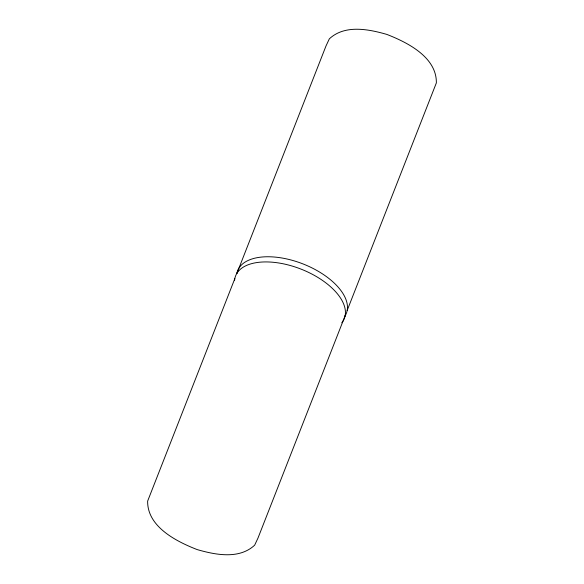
<?xml version="1.0" encoding="UTF-8"?>
<svg xmlns="http://www.w3.org/2000/svg" width="584" height="584" viewBox="0 0 584 584"><rect width="100%" height="100%" fill="white"/><g stroke="black" fill="none" stroke-linecap="round" stroke-linejoin="round"><path stroke-width="0.88" d="M234.797 278.707L147.642 501.101C147.219 526.826 176.602 541.587 197.173 549.588C215.532 554.88 239.184 559.56 254.653 545.171L257.997 538.032L345.151 315.637M347.173 310.462L436.358 82.899C436.781 57.174 407.398 42.413 386.827 34.412C368.467 29.12 344.815 24.44 329.347 38.829L326.003 45.968L236.827 273.538A58.385 30.156 21.4 0 1 304.023 264.326A58.385 30.156 21.4 0 1 344.385 316.893M234.578 280.298A58.385 30.156 21.4 0 1 301.366 269.246A58.385 30.156 21.4 0 1 341.808 322.777"/></g></svg>
